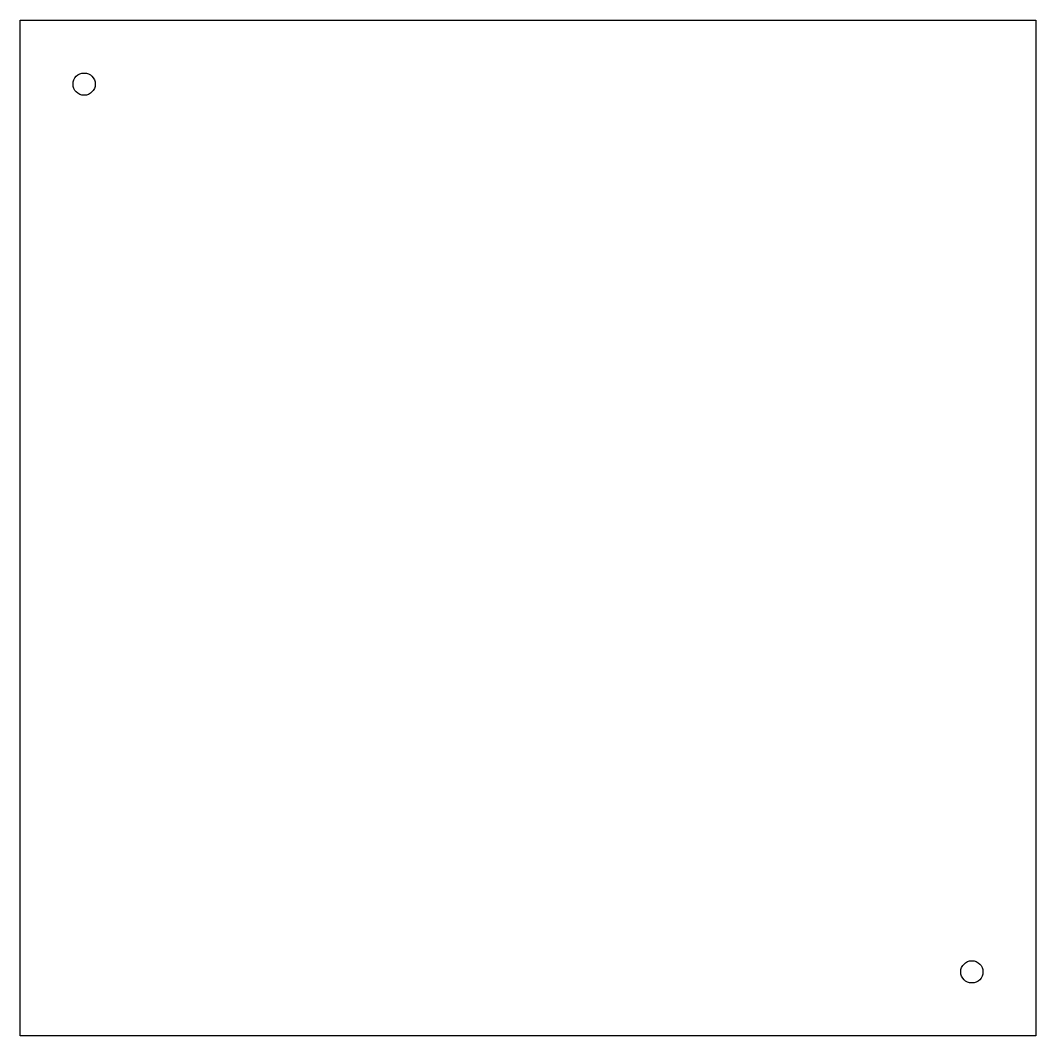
# Model space of a CAD drawing. Header units: inches. Extents: x 3.3 to 14.7, y -11.7 to -0.3.
import ezdxf

# ---------------------------------------------------------------- set-up
doc = ezdxf.new("R2010")
doc.units = ezdxf.units.IN
doc.layers.get('0').update_dxf_attribs({"linetype": 'CONTINUOUS'})

msp = doc.modelspace()

# ---------------------------------------------------------------- linework, layer by layer
msp.add_lwpolyline([(14.719, -0.281), (14.719, -11.719), (3.281, -11.719), (3.281, -0.281)], close=True)
for centre in [(4, -1), (14, -11)]:
    msp.add_circle(centre, 0.125)

doc.saveas('drawing.dxf')
